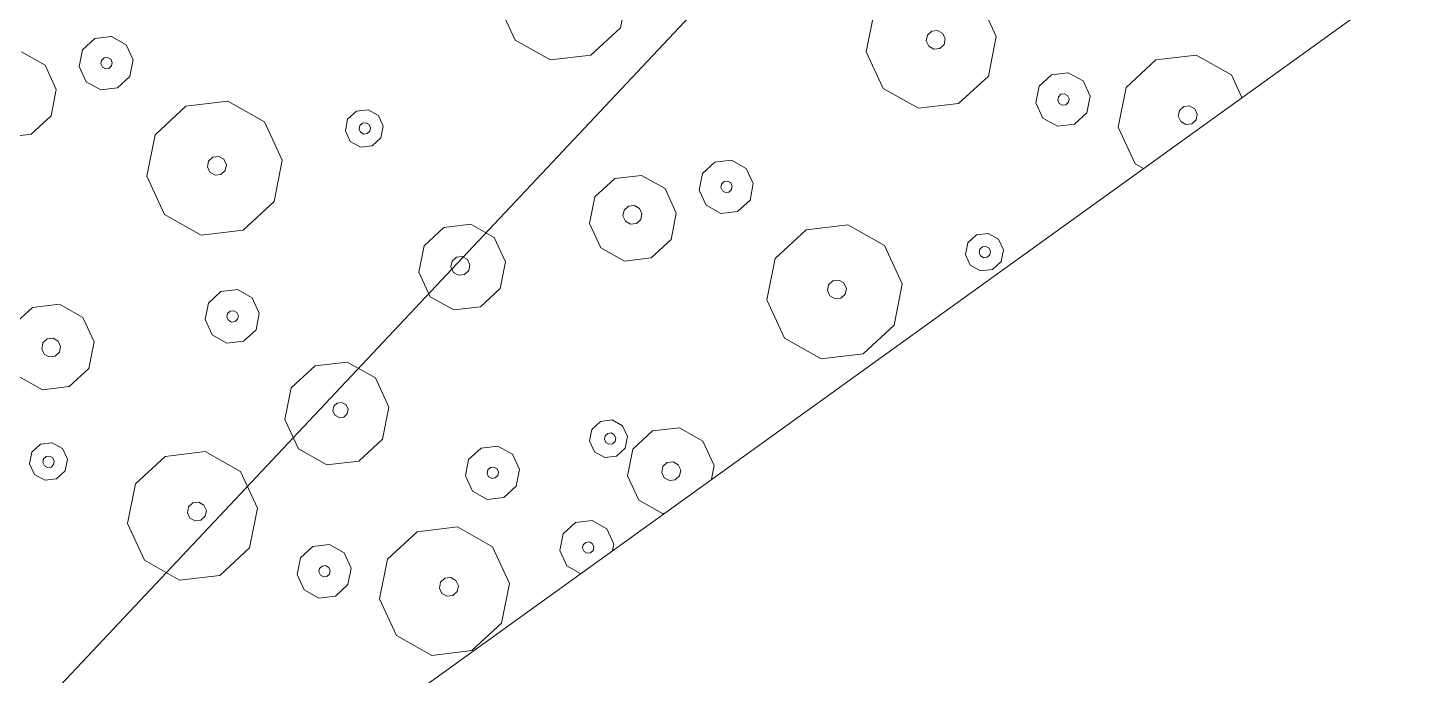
# Model space of a CAD drawing. Header units: metres. Extents: x -2858 to 512, y -1995 to 1252.
# Drawn here: x -474.192 to -470.121, y -197.433 to -195.534 of the extents above; entities that cross this region are included whole.
import ezdxf

# ---------------------------------------------------------------- set-up
doc = ezdxf.new("R2010")
doc.units = ezdxf.units.M
doc.layers.add('Calque commun', color=7, linetype='Continuous')

# ---------------------------------------------------------------- blocks, each defined once
blk = doc.blocks.new('pattern')
at = {"layer": 'Calque commun', "color": 54, "linetype": 'Continuous', "lineweight": 9}
for p, q in [((107.2679, 106.6528), (107.2969, 106.7198)), ((107.2937, 106.537), (107.2679, 106.6528)), ((107.4132, 106.6386), (107.4201, 106.6545)), ((107.4169, 106.6217), (107.4132, 106.6386)), ((107.4201, 106.6545), (107.435, 106.6633)), ((107.435, 106.6633), (107.4522, 106.6617)), ((107.4522, 106.6617), (107.4652, 106.6502)), ((107.4689, 106.6333), (107.462, 106.6175)), ((107.4652, 106.6502), (107.4689, 106.6333)), ((107.6442, 106.6433), (107.6502, 106.6164)), ((107.4299, 106.6103), (107.4169, 106.6217)), ((107.4471, 106.6087), (107.4299, 106.6103)), ((107.462, 106.6175), (107.4471, 106.6087)), ((107.6502, 106.6164), (107.603, 106.5076)), ((107.3826, 106.4585), (107.2937, 106.537)), ((107.603, 106.5076), (107.5008, 106.4472)), ((108.0963, 106.4968), (108.1261, 106.5144)), ((108.1261, 106.5144), (108.1606, 106.5111)), ((108.1606, 106.5111), (108.1865, 106.4882)), ((108.0826, 106.465), (108.0963, 106.4968)), ((108.0901, 106.4312), (108.0826, 106.465)), ((108.1203, 106.4622), (108.1245, 106.4717)), ((108.1226, 106.452), (108.1203, 106.4622)), ((108.1245, 106.4717), (108.1334, 106.477)), ((108.1334, 106.477), (108.1437, 106.476)), ((108.1437, 106.476), (108.1515, 106.4691)), ((108.1515, 106.4691), (108.1538, 106.459)), ((108.1865, 106.4882), (108.1941, 106.4544)), ((107.5008, 106.4472), (107.3826, 106.4585)), ((108.116, 106.4083), (108.0901, 106.4312)), ((108.1304, 106.4452), (108.1226, 106.452)), ((108.1407, 106.4442), (108.1304, 106.4452)), ((108.1497, 106.4494), (108.1407, 106.4442)), ((108.1538, 106.459), (108.1497, 106.4494)), ((108.1803, 106.4226), (108.1505, 106.405)), ((108.1941, 106.4544), (108.1803, 106.4226)), ((107.5713, 106.3403), (107.591, 106.3857)), ((107.591, 106.3857), (107.6335, 106.4108)), ((107.6335, 106.4108), (107.6827, 106.4062)), ((107.6827, 106.4062), (107.7198, 106.3734)), ((108.1505, 106.405), (108.116, 106.4083)), ((108.368, 106.3424), (108.4745, 106.4053)), ((108.4745, 106.4053), (108.5975, 106.3935)), ((108.5975, 106.3935), (108.6902, 106.3117)), ((107.582, 106.2921), (107.5713, 106.3403)), ((107.6335, 106.3352), (107.6376, 106.3447)), ((107.6376, 106.3447), (107.6466, 106.35)), ((107.6466, 106.35), (107.6569, 106.349)), ((107.6569, 106.349), (107.6647, 106.3422)), ((107.6647, 106.3422), (107.6669, 106.332)), ((107.7198, 106.3734), (107.7306, 106.3252)), ((108.3189, 106.229), (108.368, 106.3424)), ((107.6357, 106.3251), (107.6335, 106.3352)), ((107.6435, 106.3182), (107.6357, 106.3251)), ((107.6539, 106.3172), (107.6435, 106.3182)), ((107.6628, 106.3225), (107.6539, 106.3172)), ((107.6669, 106.332), (107.6628, 106.3225)), ((107.7306, 106.3252), (107.7109, 106.2798)), ((108.6902, 106.3117), (108.7171, 106.1911)), ((109.1327, 106.287), (109.1681, 106.3079)), ((107.6191, 106.2594), (107.582, 106.2921)), ((107.6683, 106.2547), (107.6191, 106.2594)), ((107.7109, 106.2798), (107.6683, 106.2547)), ((109.1012, 106.2144), (109.1327, 106.287)), ((109.3343, 106.2714), (109.3388, 106.2673)), ((109.3388, 106.2673), (109.356, 106.1901)), ((108.3457, 106.1084), (108.3189, 106.229)), ((108.4801, 106.2133), (108.487, 106.2292)), ((108.487, 106.2292), (108.5019, 106.238)), ((108.5019, 106.238), (108.5191, 106.2363)), ((108.5191, 106.2363), (108.5321, 106.2249)), ((108.5321, 106.2249), (108.5358, 106.208)), ((109.2014, 106.2067), (109.2083, 106.2226)), ((109.2083, 106.2226), (109.2232, 106.2314)), ((109.2232, 106.2314), (109.2404, 106.2298)), ((109.2404, 106.2298), (109.2534, 106.2183)), ((109.2534, 106.2183), (109.2572, 106.2014)), ((109.4807, 106.176), (109.5004, 106.2214)), ((109.5004, 106.2214), (109.517, 106.2312)), ((108.4838, 106.1964), (108.4801, 106.2133)), ((108.4968, 106.1849), (108.4838, 106.1964)), ((108.514, 106.1833), (108.4968, 106.1849)), ((108.5289, 106.1921), (108.514, 106.1833)), ((108.5358, 106.208), (108.5289, 106.1921)), ((108.7171, 106.1911), (108.6679, 106.0777)), ((109.1184, 106.1372), (109.1012, 106.2144)), ((109.2052, 106.1898), (109.2014, 106.2067)), ((109.2182, 106.1784), (109.2052, 106.1898)), ((109.2354, 106.1767), (109.2182, 106.1784)), ((109.2503, 106.1855), (109.2354, 106.1767)), ((109.2572, 106.2014), (109.2503, 106.1855)), ((109.356, 106.1901), (109.3246, 106.1175)), ((109.4915, 106.1277), (109.4807, 106.176)), ((109.5416, 106.1738), (109.5458, 106.1833)), ((109.5458, 106.1833), (109.5547, 106.1886)), ((109.5547, 106.1886), (109.565, 106.1876)), ((109.565, 106.1876), (109.5728, 106.1807)), ((109.5728, 106.1807), (109.5751, 106.1706)), ((109.6299, 106.2063), (109.64, 106.1608)), ((109.1777, 106.0848), (109.1184, 106.1372)), ((109.5439, 106.1637), (109.5416, 106.1738)), ((109.5517, 106.1568), (109.5439, 106.1637)), ((109.562, 106.1558), (109.5517, 106.1568)), ((109.5709, 106.1611), (109.562, 106.1558)), ((109.5751, 106.1706), (109.5709, 106.1611)), ((109.64, 106.1608), (109.6203, 106.1154)), ((107.6436, 106.0638), (107.7457, 106.1241)), ((107.7457, 106.1241), (107.8639, 106.1129)), ((107.8639, 106.1129), (107.9528, 106.0343)), ((108.4384, 106.0266), (108.3457, 106.1084)), ((109.3246, 106.1175), (109.2564, 106.0773)), ((109.5285, 106.095), (109.4915, 106.1277)), ((109.5778, 106.0903), (109.5285, 106.095)), ((109.6203, 106.1154), (109.5778, 106.0903)), ((109.7908, 106.0706), (109.893, 106.1309)), ((109.893, 106.1309), (110.0111, 106.1196)), ((110.0111, 106.1196), (110.1, 106.0411)), ((107.5963, 105.9549), (107.6436, 106.0638)), ((108.6679, 106.0777), (108.5614, 106.0148)), ((109.2564, 106.0773), (109.1777, 106.0848)), ((109.239, 106.0405), (109.2688, 106.0581)), ((109.2688, 106.0581), (109.3032, 106.0548)), ((109.3032, 106.0548), (109.3292, 106.0319)), ((109.7436, 105.9617), (109.7908, 106.0706)), ((107.9528, 106.0343), (107.9786, 105.9185)), ((108.5614, 106.0148), (108.4384, 106.0266)), ((109.2252, 106.0088), (109.239, 106.0405)), ((109.2609, 106.0084), (109.265, 106.0179)), ((109.265, 106.0179), (109.2739, 106.0232)), ((109.2739, 106.0232), (109.2843, 106.0222)), ((109.2843, 106.0222), (109.2921, 106.0153)), ((109.2921, 106.0153), (109.2943, 106.0052)), ((109.3292, 106.0319), (109.3367, 105.9981)), ((110.1, 106.0411), (110.1258, 105.9253)), ((109.2327, 105.975), (109.2252, 106.0088)), ((109.2587, 105.9521), (109.2327, 105.975)), ((109.2631, 105.9982), (109.2609, 106.0084)), ((109.2709, 105.9914), (109.2631, 105.9982)), ((109.2812, 105.9904), (109.2709, 105.9914)), ((109.2902, 105.9957), (109.2812, 105.9904)), ((109.2943, 106.0052), (109.2902, 105.9957)), ((109.3367, 105.9981), (109.323, 105.9664)), ((109.8957, 105.9633), (109.9106, 105.9721)), ((109.9106, 105.9721), (109.9279, 105.9705)), ((107.7416, 105.9407), (107.7485, 105.9566)), ((107.7454, 105.9238), (107.7416, 105.9407)), ((107.7485, 105.9566), (107.7634, 105.9654)), ((107.7634, 105.9654), (107.7806, 105.9637)), ((107.7806, 105.9637), (107.7936, 105.9523)), ((107.7974, 105.9354), (107.7905, 105.9195)), ((107.7936, 105.9523), (107.7974, 105.9354)), ((109.2932, 105.9488), (109.2587, 105.9521)), ((109.323, 105.9664), (109.2932, 105.9488)), ((109.7694, 105.8459), (109.7436, 105.9617)), ((109.8888, 105.9475), (109.8957, 105.9633)), ((109.8926, 105.9306), (109.8888, 105.9475)), ((109.9056, 105.9191), (109.8926, 105.9306)), ((109.9279, 105.9705), (109.9408, 105.9591)), ((109.9446, 105.9422), (109.9377, 105.9263)), ((109.9408, 105.9591), (109.9446, 105.9422)), ((107.7584, 105.9124), (107.7454, 105.9238)), ((107.7756, 105.9107), (107.7584, 105.9124)), ((107.7905, 105.9195), (107.7756, 105.9107)), ((107.9786, 105.9185), (107.9314, 105.8096)), ((109.5223, 105.8695), (109.5649, 105.8946)), ((109.5649, 105.8946), (109.6141, 105.89)), ((109.6141, 105.89), (109.6512, 105.8572)), ((109.9228, 105.9175), (109.9056, 105.9191)), ((109.9377, 105.9263), (109.9228, 105.9175)), ((110.1258, 105.9253), (110.0786, 105.8164)), ((109.5026, 105.8241), (109.5223, 105.8695)), ((109.6512, 105.8572), (109.6619, 105.809)), ((107.9314, 105.8096), (107.8292, 105.7493)), ((108.4208, 105.7755), (108.4404, 105.8209)), ((108.4404, 105.8209), (108.483, 105.846)), ((108.483, 105.846), (108.5322, 105.8413)), ((108.5322, 105.8413), (108.5693, 105.8086)), ((108.5693, 105.8086), (108.58, 105.7603)), ((109.5134, 105.7759), (109.5026, 105.8241)), ((109.5648, 105.819), (109.569, 105.8285)), ((109.5671, 105.8089), (109.5648, 105.819)), ((109.5749, 105.802), (109.5671, 105.8089)), ((109.569, 105.8285), (109.5779, 105.8338)), ((109.5779, 105.8338), (109.5882, 105.8328)), ((109.5882, 105.8328), (109.596, 105.826)), ((109.5983, 105.8158), (109.5942, 105.8063)), ((109.596, 105.826), (109.5983, 105.8158)), ((109.6619, 105.809), (109.6423, 105.7636)), ((109.8583, 105.7673), (109.7694, 105.8459)), ((110.0786, 105.8164), (109.9764, 105.7561)), ((108.4315, 105.7272), (108.4208, 105.7755)), ((108.483, 105.7704), (108.4871, 105.7799)), ((108.4852, 105.7602), (108.483, 105.7704)), ((108.4871, 105.7799), (108.496, 105.7852)), ((108.496, 105.7852), (108.5064, 105.7842)), ((108.5064, 105.7842), (108.5141, 105.7773)), ((108.5141, 105.7773), (108.5164, 105.7672)), ((109.5505, 105.7432), (109.5134, 105.7759)), ((109.5852, 105.801), (109.5749, 105.802)), ((109.5942, 105.8063), (109.5852, 105.801)), ((108.4686, 105.6945), (108.4315, 105.7272)), ((108.493, 105.7534), (108.4852, 105.7602)), ((108.5033, 105.7524), (108.493, 105.7534)), ((108.5123, 105.7577), (108.5033, 105.7524)), ((108.5164, 105.7672), (108.5123, 105.7577)), ((108.58, 105.7603), (108.5604, 105.715)), ((108.6555, 105.7105), (108.7236, 105.7507)), ((108.7236, 105.7507), (108.8024, 105.7432)), ((108.8024, 105.7432), (108.8617, 105.6908)), ((109.5997, 105.7385), (109.5505, 105.7432)), ((109.6423, 105.7636), (109.5997, 105.7385)), ((109.9764, 105.7561), (109.8583, 105.7673)), ((108.5178, 105.6898), (108.4686, 105.6945)), ((108.5604, 105.715), (108.5178, 105.6898)), ((108.624, 105.6379), (108.6555, 105.7105)), ((108.8617, 105.6908), (108.8789, 105.6136)), ((110.047, 105.6492), (110.0666, 105.6945)), ((110.0666, 105.6945), (110.1092, 105.7197)), ((110.1092, 105.7197), (110.1584, 105.715)), ((110.1584, 105.715), (110.1955, 105.6823)), ((110.0577, 105.6009), (110.047, 105.6492)), ((110.1092, 105.6441), (110.1133, 105.6536)), ((110.1133, 105.6536), (110.1222, 105.6589)), ((110.1222, 105.6589), (110.1326, 105.6579)), ((110.1326, 105.6579), (110.1403, 105.651)), ((110.1403, 105.651), (110.1426, 105.6409)), ((110.1955, 105.6823), (110.2062, 105.634)), ((108.6412, 105.5607), (108.624, 105.6379)), ((108.717, 105.6206), (108.7239, 105.6364)), ((108.7208, 105.6037), (108.717, 105.6206)), ((108.7239, 105.6364), (108.7388, 105.6452)), ((108.7388, 105.6452), (108.756, 105.6436)), ((108.756, 105.6436), (108.769, 105.6321)), ((108.7728, 105.6152), (108.7659, 105.5994)), ((108.769, 105.6321), (108.7728, 105.6152)), ((108.8789, 105.6136), (108.8474, 105.5411)), ((110.1114, 105.6339), (110.1092, 105.6441)), ((110.1192, 105.627), (110.1114, 105.6339)), ((110.1295, 105.6261), (110.1192, 105.627)), ((110.1385, 105.6313), (110.1295, 105.6261)), ((110.1426, 105.6409), (110.1385, 105.6313)), ((110.2062, 105.634), (110.1866, 105.5886)), ((108.7337, 105.5922), (108.7208, 105.6037)), ((108.751, 105.5906), (108.7337, 105.5922)), ((108.7659, 105.5994), (108.751, 105.5906)), ((110.0948, 105.5682), (110.0577, 105.6009)), ((110.144, 105.5635), (110.0948, 105.5682)), ((110.1866, 105.5886), (110.144, 105.5635)), ((108.7005, 105.5083), (108.6412, 105.5607)), ((108.8474, 105.5411), (108.7793, 105.5008)), ((108.7793, 105.5008), (108.7005, 105.5083)), ((109.6417, 105.4625), (109.7234, 105.5108)), ((109.7234, 105.5108), (109.8179, 105.5018)), ((109.8179, 105.5018), (109.8891, 105.439)), ((109.0961, 105.4329), (109.1642, 105.4731)), ((109.1642, 105.4731), (109.2429, 105.4656)), ((109.2429, 105.4656), (109.3022, 105.4133)), ((109.6039, 105.3755), (109.6417, 105.4625)), ((109.0646, 105.3604), (109.0961, 105.4329)), ((109.3022, 105.4133), (109.3194, 105.3361)), ((109.8891, 105.439), (109.9097, 105.3463)), ((110.1192, 105.3726), (110.2214, 105.4329)), ((110.2214, 105.4329), (110.3395, 105.4217)), ((110.3395, 105.4217), (110.4285, 105.3431)), ((109.1719, 105.3604), (109.1868, 105.3692)), ((109.1868, 105.3692), (109.204, 105.3675)), ((109.204, 105.3675), (109.217, 105.3561)), ((109.6246, 105.2828), (109.6039, 105.3755)), ((109.7202, 105.3641), (109.7257, 105.3768)), ((109.7232, 105.3506), (109.7202, 105.3641)), ((109.7257, 105.3768), (109.7376, 105.3838)), ((109.7376, 105.3838), (109.7514, 105.3825)), ((109.7514, 105.3825), (109.7617, 105.3733)), ((109.7617, 105.3733), (109.7647, 105.3598)), ((110.072, 105.2637), (110.1192, 105.3726)), ((109.0818, 105.2831), (109.0646, 105.3604)), ((109.165, 105.3445), (109.1719, 105.3604)), ((109.1688, 105.3276), (109.165, 105.3445)), ((109.1817, 105.3162), (109.1688, 105.3276)), ((109.2139, 105.3233), (109.199, 105.3145)), ((109.2208, 105.3392), (109.2139, 105.3233)), ((109.217, 105.3561), (109.2208, 105.3392)), ((109.3194, 105.3361), (109.288, 105.2635)), ((109.7335, 105.3414), (109.7232, 105.3506)), ((109.7473, 105.3401), (109.7335, 105.3414)), ((109.7592, 105.3471), (109.7473, 105.3401)), ((109.7647, 105.3598), (109.7592, 105.3471)), ((109.9097, 105.3463), (109.872, 105.2592)), ((110.4285, 105.3431), (110.4543, 105.2273)), ((109.1411, 105.2308), (109.0818, 105.2831)), ((109.199, 105.3145), (109.1817, 105.3162)), ((109.6957, 105.22), (109.6246, 105.2828)), ((109.288, 105.2635), (109.2198, 105.2233)), ((109.872, 105.2592), (109.7902, 105.211)), ((110.0978, 105.1479), (110.072, 105.2637)), ((110.2173, 105.2495), (110.2242, 105.2654)), ((110.2211, 105.2326), (110.2173, 105.2495)), ((110.2242, 105.2654), (110.2391, 105.2742)), ((110.2391, 105.2742), (110.2563, 105.2726)), ((110.2563, 105.2726), (110.2693, 105.2611)), ((110.2731, 105.2442), (110.2662, 105.2283)), ((110.2693, 105.2611), (110.2731, 105.2442)), ((108.2576, 105.1654), (108.3598, 105.2257)), ((108.3598, 105.2257), (108.4779, 105.2144)), ((108.4779, 105.2144), (108.5669, 105.1359)), ((109.2198, 105.2233), (109.1411, 105.2308)), ((109.7902, 105.211), (109.6957, 105.22)), ((110.234, 105.2212), (110.2211, 105.2326)), ((110.2513, 105.2195), (110.234, 105.2212)), ((110.2662, 105.2283), (110.2513, 105.2195)), ((110.4543, 105.2273), (110.4071, 105.1185)), ((108.5669, 105.1359), (108.5927, 105.0201)), ((110.1868, 105.0694), (110.0978, 105.1479)), ((110.4071, 105.1185), (110.3049, 105.0581)), ((110.3049, 105.0581), (110.1868, 105.0694)), ((108.5927, 105.0201), (108.5455, 104.9112)), ((109.6699, 104.9499), (109.6896, 104.9952)), ((109.6896, 104.9952), (109.7321, 105.0204)), ((109.7321, 105.0204), (109.7814, 105.0157)), ((109.7814, 105.0157), (109.8184, 104.983)), ((109.7321, 104.9448), (109.7362, 104.9543)), ((109.7362, 104.9543), (109.7452, 104.9596)), ((109.7452, 104.9596), (109.7555, 104.9586)), ((109.7555, 104.9586), (109.7633, 104.9517)), ((109.8184, 104.983), (109.8292, 104.9347)), ((109.0388, 104.9004), (109.0686, 104.918)), ((109.0686, 104.918), (109.1031, 104.9147)), ((109.1031, 104.9147), (109.129, 104.8918)), ((109.6807, 104.9016), (109.6699, 104.9499)), ((109.7344, 104.9346), (109.7321, 104.9448)), ((109.7421, 104.9278), (109.7344, 104.9346)), ((109.7525, 104.9268), (109.7421, 104.9278)), ((109.7614, 104.932), (109.7525, 104.9268)), ((109.7655, 104.9416), (109.7614, 104.932)), ((109.7633, 104.9517), (109.7655, 104.9416)), ((109.8292, 104.9347), (109.8095, 104.8893)), ((109.0251, 104.8687), (109.0388, 104.9004)), ((109.0628, 104.8658), (109.067, 104.8753)), ((109.067, 104.8753), (109.0759, 104.8806)), ((109.0759, 104.8806), (109.0862, 104.8796)), ((109.0862, 104.8796), (109.094, 104.8727)), ((109.094, 104.8727), (109.0963, 104.8626)), ((109.129, 104.8918), (109.1366, 104.858)), ((109.7177, 104.8689), (109.6807, 104.9016)), ((109.8095, 104.8893), (109.7669, 104.8642)), ((110.3839, 104.8617), (110.4137, 104.8793)), ((110.4137, 104.8793), (110.4482, 104.876)), ((110.4482, 104.876), (110.4741, 104.8531)), ((109.0326, 104.8349), (109.0251, 104.8687)), ((109.0585, 104.812), (109.0326, 104.8349)), ((109.0651, 104.8557), (109.0628, 104.8658)), ((109.0729, 104.8488), (109.0651, 104.8557)), ((109.0832, 104.8478), (109.0729, 104.8488)), ((109.0922, 104.8531), (109.0832, 104.8478)), ((109.0963, 104.8626), (109.0922, 104.8531)), ((109.1366, 104.858), (109.1228, 104.8263)), ((109.7669, 104.8642), (109.7177, 104.8689)), ((110.3701, 104.8299), (110.3839, 104.8617)), ((110.4096, 104.8272), (110.4137, 104.8367)), ((110.4137, 104.8367), (110.4226, 104.842)), ((110.4226, 104.842), (110.433, 104.841)), ((110.433, 104.841), (110.4408, 104.8341)), ((110.4408, 104.8341), (110.443, 104.824)), ((110.4741, 104.8531), (110.4816, 104.8193)), ((109.093, 104.8087), (109.0585, 104.812)), ((109.1228, 104.8263), (109.093, 104.8087)), ((109.3105, 104.7461), (109.417, 104.8089)), ((109.417, 104.8089), (109.54, 104.7972)), ((109.54, 104.7972), (109.6327, 104.7154)), ((110.3776, 104.7961), (110.3701, 104.8299)), ((110.4036, 104.7732), (110.3776, 104.7961)), ((110.4118, 104.817), (110.4096, 104.8272)), ((110.4196, 104.8102), (110.4118, 104.817)), ((110.4299, 104.8092), (110.4196, 104.8102)), ((110.4389, 104.8145), (110.4299, 104.8092)), ((110.443, 104.824), (110.4389, 104.8145)), ((110.4816, 104.8193), (110.4678, 104.7875)), ((110.438, 104.7699), (110.4036, 104.7732)), ((110.4678, 104.7875), (110.438, 104.7699)), ((109.2614, 104.6327), (109.3105, 104.7461)), ((109.6327, 104.7154), (109.6596, 104.5947)), ((110.0752, 104.6906), (110.1433, 104.7308)), ((110.1433, 104.7308), (110.222, 104.7233)), ((110.222, 104.7233), (110.2813, 104.671)), ((110.0437, 104.618), (110.0752, 104.6906)), ((110.2813, 104.671), (110.2985, 104.5938)), ((109.2882, 104.512), (109.2614, 104.6327)), ((109.4226, 104.6169), (109.4295, 104.6328)), ((109.4295, 104.6328), (109.4444, 104.6416)), ((109.4444, 104.6416), (109.4616, 104.64)), ((109.4616, 104.64), (109.4746, 104.6285)), ((109.4746, 104.6285), (109.4783, 104.6116)), ((110.1508, 104.6262), (110.1657, 104.635)), ((110.1657, 104.635), (110.1829, 104.6334)), ((110.1829, 104.6334), (110.1959, 104.6219)), ((109.4263, 104.6), (109.4226, 104.6169)), ((109.4393, 104.5886), (109.4263, 104.6)), ((109.4565, 104.5869), (109.4393, 104.5886)), ((109.4714, 104.5957), (109.4565, 104.5869)), ((109.4783, 104.6116), (109.4714, 104.5957)), ((109.6596, 104.5947), (109.6104, 104.4813)), ((110.0609, 104.5408), (110.0437, 104.618)), ((110.1439, 104.6104), (110.1508, 104.6262)), ((110.1477, 104.5935), (110.1439, 104.6104)), ((110.1607, 104.582), (110.1477, 104.5935)), ((110.1928, 104.5892), (110.1779, 104.5804)), ((110.1997, 104.605), (110.1928, 104.5892)), ((110.1959, 104.6219), (110.1997, 104.605)), ((110.1779, 104.5804), (110.1607, 104.582)), ((109.3809, 104.4302), (109.2882, 104.512)), ((110.1202, 104.4885), (110.0609, 104.5408)), ((109.6104, 104.4813), (109.504, 104.4185)), ((110.1989, 104.481), (110.1202, 104.4885)), ((109.504, 104.4185), (109.3809, 104.4302)), ((109.3633, 104.1791), (109.3829, 104.2245)), ((109.3829, 104.2245), (109.4255, 104.2496)), ((109.4255, 104.2496), (109.4747, 104.2449)), ((109.4747, 104.2449), (109.5118, 104.2122)), ((109.4255, 104.174), (109.4296, 104.1835)), ((109.4296, 104.1835), (109.4385, 104.1888)), ((109.4385, 104.1888), (109.4489, 104.1878)), ((109.4489, 104.1878), (109.4566, 104.181)), ((109.4566, 104.181), (109.4589, 104.1708)), ((109.5118, 104.2122), (109.5225, 104.164)), ((109.374, 104.1309), (109.3633, 104.1791)), ((109.4277, 104.1639), (109.4255, 104.174)), ((109.4355, 104.157), (109.4277, 104.1639)), ((109.4458, 104.156), (109.4355, 104.157)), ((109.4548, 104.1613), (109.4458, 104.156)), ((109.4589, 104.1708), (109.4548, 104.1613)), ((109.5225, 104.164), (109.5029, 104.1186)), ((109.598, 104.1141), (109.6661, 104.1544)), ((109.6661, 104.1544), (109.7449, 104.1469)), ((109.7449, 104.1469), (109.8042, 104.0945)), ((109.4111, 104.0982), (109.374, 104.1309)), ((109.5029, 104.1186), (109.4603, 104.0935)), ((109.5665, 104.0416), (109.598, 104.1141)), ((109.4603, 104.0935), (109.4111, 104.0982)), ((109.5837, 103.9643), (109.5665, 104.0416))]:
    blk.add_line(p, q, dxfattribs=at)
at = {"layer": 'Calque commun', "color": 7, "linetype": 'Continuous', "lineweight": 9}
mesh = blk.add_polyface(dxfattribs=at)
corners = [(70.8497, 113.5412), (53.8349, 19.1692), (74.7282, 106.3237), (76.0435, 113.5984), (74.769, 106.1763), (58.8077, 18.2701), (114.1703, 105.207), (114.1703, 98.5387)]
mesh.append_faces([[corners[k] for k in face] for face in [(3, 4, 6)]], dxfattribs={"vtx0": -1, "vtx1": -1, "color": 7})
mesh.append_faces([[corners[k] for k in face] for face in [(3, 2, 4)]], dxfattribs={"vtx0": -1, "vtx2": -1, "color": 7})
mesh.append_faces([[corners[k] for k in face] for face in [(5, 2, 1)]], dxfattribs={"vtx1": -1, "color": 7})
mesh.append_faces([[corners[k] for k in face] for face in [(0, 1, 2), (3, 0, 2)]], dxfattribs={"vtx1": -1, "vtx2": -1, "color": 7})
mesh.append_faces([[corners[k] for k in face] for face in [(4, 7, 6)]], dxfattribs={"vtx2": -1, "color": 7})

msp = doc.modelspace()

# ---------------------------------------------------------------- block references
at = {"layer": 'Calque commun', "color": 0, "linetype": 'ByBlock', "lineweight": -2, "rotation": 228.1617603435354}
msp.add_blockref('pattern', (-478.5712, -44.6144), dxfattribs=at)

doc.saveas('drawing.dxf')
